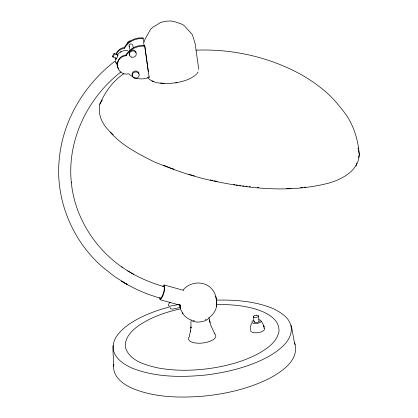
<?xml version="1.0" encoding="UTF-8"?>
<svg xmlns="http://www.w3.org/2000/svg" width="418" height="418" viewBox="0 0 418 418"><rect width="100%" height="100%" fill="white"/><g stroke="black" fill="none" stroke-linecap="round" stroke-linejoin="round"><path stroke-width="0.63" d="M123.832 73.714C112.735 81.092 105.007 92.19 99.745 104.275C97.807 113.889 101.726 123.326 108.461 130.15C120.431 144.722 137.423 153.422 153.965 161.745C171.882 169.102 190.127 175.764 209.063 179.991C248.14 188.717 289.517 193.252 328.778 183.105C342.494 179.15 358.445 170.628 359.313 154.597C358.179 140.735 354.307 127.171 346.626 115.478C340.534 107.17 334.066 99.165 326.343 92.3C318.887 85.873 310.82 80.193 302.313 75.245C270.164 57.214 232.826 48.749 196.058 50.16M183.173 289.836C187.933 284.177 196.047 281.737 203.164 283.66C211.957 285.666 217.235 294.868 216.634 303.525L216.655 301.963L216.686 303.51M117.751 55.892L117.923 54.523M144.241 41.978L144.915 39.449L150.705 29.067L152.711 27.389L160.246 22.687L164.812 21.318L170.601 20.937L174.139 21.537L182.133 24.27L184.275 25.691L192.374 34.673L195.196 43.817L198.743 69.383M216.587 305.072L216.372 306.666L216.644 304.299C216.649 309.597 213.541 314.409 209.366 317.492M216.984 300.119C235.125 299.779 253.684 301.127 270.78 307.653C276.408 309.978 281.816 312.972 286.173 317.272C293.274 324.514 292.161 335.602 295.108 344.636C298.541 360.316 282.474 371.085 270.712 377.747C249.671 388.583 226.227 393.96 202.777 396.222C178.988 398.03 154.064 397.513 131.774 388.092C122.599 384.074 111.737 375.73 113.879 364.433M113.544 366.335C114.229 356.261 110.31 344.824 116.821 335.941C120.269 331.213 124.637 327.289 129.434 323.971C141.566 315.867 155.397 310.678 169.442 306.969M356.005 166.05L356.878 163.036M358.445 157.612L359.313 154.597L358.461 150.386M258.408 315.924L259.061 321.39L258.768 321.86A2.586 1.066 -6.7 0 1 256.621 322.639L255.795 322.68A2.555 1.05 -6.8 0 1 254.123 322.189L254.457 321.165M189.349 335.842L190.535 331.03L190.451 331.448L191.031 326.907L190.932 328.093L190.927 320.684M251.411 323.098L250.534 326.902L250.481 329.833M115.927 54.068C117.197 50.494 120.635 47.96 124.355 47.474C127.871 40.891 135.636 37.16 142.977 37.96L143.144 38.712C135.803 37.907 128.044 41.648 124.522 48.227C120.844 48.697 117.448 51.195 116.131 54.701M133.655 77.241L130.212 75.177L128.713 73.808C115.645 76.546 113.2 56.879 126.205 55.74C129.721 49.167 137.485 45.41 144.827 46.22L149.142 77.346C144.414 79.378 138.875 79.467 134.115 77.471M162.816 286.45L164.222 285.008L183.701 290.369M126.205 55.74L126.037 54.988C129.549 48.404 137.318 44.669 144.659 45.473L144.827 46.22M99.745 104.275L102.358 100.007M197.259 73.239L198.106 72.006M117.829 54.277C120.185 51.383 124.172 49.951 127.83 50.75M196.977 73.652L195.269 75.329M120.954 71.938C87.608 97.775 66.838 140.406 71.353 182.854L71.29 182.034C74.461 216.299 94.222 247.926 122.375 267.379L121.852 267.003C134.643 275.87 148.954 282.432 163.945 286.576M194.783 75.695C187.886 80.726 179.186 82.539 170.837 83.334C163.062 83.516 153.312 83.987 147.679 77.638M120.222 52.151L121.011 51.696M205.342 319.676L206.205 319.331M175.649 82.999L176.903 82.675M180.513 308.86C166.071 312.032 151.765 316.891 139.377 325.115C131.769 330.356 122.887 339.066 126.032 349.218C131.221 361.34 145.72 365.086 157.414 367.819C173.318 370.85 189.683 370.823 205.729 368.984C223.337 366.837 240.883 362.531 256.777 354.506C266.099 349.406 276.491 342.781 278.968 331.693C279.94 318.944 266.193 312.366 255.931 309.184C243.203 305.37 229.822 304.361 216.592 304.503M178.836 304.482L169.572 306.248A6.056 2.377 -32.4 0 1 170.199 302.204M180.665 307.376L172.827 309.074L170.711 308.892A6.077 2.388 -32.4 0 1 170.288 307.826M126.037 54.988C119.611 55.448 114.636 63.29 118.466 68.944M304.341 187.274L305.61 187.06M159.702 297.736L159.859 299.325L160.272 299.758C163.542 296.226 165.507 289.617 164.222 285.008M256.312 315.235L254.51 315.564L253.444 316.264L253.966 321.886M291.059 188.293L286.576 188.466M300.542 187.609L302.439 187.473M164.29 83.381L160.549 83.01M257.493 187.468L258.773 187.551M233.704 184.625L234.994 184.793M236.28 184.965L237.565 185.132M239.493 185.388L240.784 185.555M242.712 185.811L243.997 185.984M245.925 186.235L247.216 186.407M249.144 186.658L250.429 186.83M194.542 320.904L192.808 320.528M214.053 180.78L217.224 181.396M151.948 80.972L153.793 81.411M192.499 175.408L194.349 175.874M210.343 179.881L212.804 180.498M160.272 299.758L179.714 305.119M160.69 298.238C146.917 294.444 133.65 288.728 121.554 281.121L127.093 284.433L114.793 276.711L102.995 267.421C72.042 240.784 54.826 198.848 59.366 158.135C63.123 119.558 84.969 83.987 115.587 60.704L115.567 62.063L117.171 64.748M170.314 167.942L174.013 169.185M188.805 174.165L191.883 175.199M163.809 165.251L169.724 167.696M112.787 56.9L116.183 58.436M114.177 53.473L117.568 55.019M190.122 319.665C187.06 318.129 184.03 316.039 182.504 312.904L182.88 313.568L180.863 309.822L179.594 304.936M127.741 270.895L133.718 274.396M113.273 134.847L110.571 132.135M116.878 63.708L115.885 62.225M261.37 321.196L263.345 324.755L264.322 328.271M214.528 333.287L210.787 325.293L209.136 318.197M294.387 342.854L295.108 344.636M116.005 59.837L115.467 57.642M258.977 321.081L259.061 321.39M179.562 304.79L180.482 308.458M148.975 76.598L149.142 77.346M133.279 47.689L132.772 45.431A1.86 1.698 -12.6 0 0 130.259 44.12A1.86 1.698 -12.6 0 0 129.434 46.748M129.084 45.938L129.841 49.319M124.355 47.474L124.522 48.227M209.418 320.005L209.883 322.294L209.695 321.348M357.975 147.977L358.216 149.179M215.631 296.143L216.707 301.838M115.634 58.274L115.87 59.675M290.938 325.356C293.943 340.001 279.208 350.315 268.246 356.753C249.128 366.957 227.779 372.229 206.387 374.936C182.159 377.444 156.87 377.381 133.765 368.78C124.01 364.914 112.39 357.468 113.074 345.545M164.232 286.873C164.535 290.677 163.239 294.653 161.196 297.851A5.753 1.233 -73.6 0 1 160.266 297.924M144.659 45.473L148.27 71.515M142.977 37.96L144.116 45.698M132.72 76.201A3.49 3.182 -12.6 0 1 134.267 71.279A3.49 3.182 -12.6 0 1 138.98 73.735M129.805 55.186A3.49 3.182 -12.6 0 1 131.351 50.264A3.49 3.182 -12.6 0 1 136.069 52.725M127.088 43.947A3.49 3.182 -12.6 0 1 130.181 40.865M256.323 315.24A2.55 1.05 -6.7 0 1 258.34 315.799A2.55 1.05 -6.7 0 1 257.566 316.954A2.581 1.061 -6.8 0 1 255.962 317.377L254.416 317.335A2.581 1.061 -6.8 0 1 253.313 316.604M264.098 328.266A6.986 2.874 -6.8 0 1 263.319 330.805L262.185 331.479A6.986 2.874 -6.8 0 1 254.583 332.723A6.986 2.874 -6.8 0 1 250.554 330.387M258.826 319.707A4.619 1.902 -6.8 0 1 260.2 322.367A4.619 1.902 -6.8 0 1 253.381 323.302A4.619 1.902 -6.8 0 1 253.517 320.434M209 317.283A9.175 3.778 -6.8 0 1 206.283 320.23L204.893 320.836A9.175 3.778 -6.8 0 1 190.796 319.399M214.188 333.47A13.757 5.659 -6.8 0 1 203.665 342.885A13.757 5.659 -6.8 0 1 189.025 337.107M189.338 336.678A13.757 5.659 -6.8 0 1 189.72 336.25M117.286 55.207A1.855 0.486 -65.9 0 1 117.442 56.712A1.855 0.486 -65.9 0 1 116.047 58.227M263.847 326.244L263.612 325.512L264.071 327.085L263.847 326.244M180.377 306.222L179.939 304.701L180.377 306.222M134.324 78.093A3.49 3.182 -12.6 0 0 139.184 74.644A3.49 3.182 -12.6 0 0 133.671 72.617A3.49 3.182 -12.6 0 0 134.324 78.093M131.409 57.078A3.49 3.182 -12.6 0 0 136.273 53.635A3.49 3.182 -12.6 0 0 130.761 51.607A3.49 3.182 -12.6 0 0 131.409 57.078M113.163 56.623A1.865 0.486 -65.9 0 0 114.333 53.661A1.865 0.486 -65.9 0 0 112.902 55.275A1.865 0.486 -65.9 0 0 113.163 56.623"/></g></svg>
